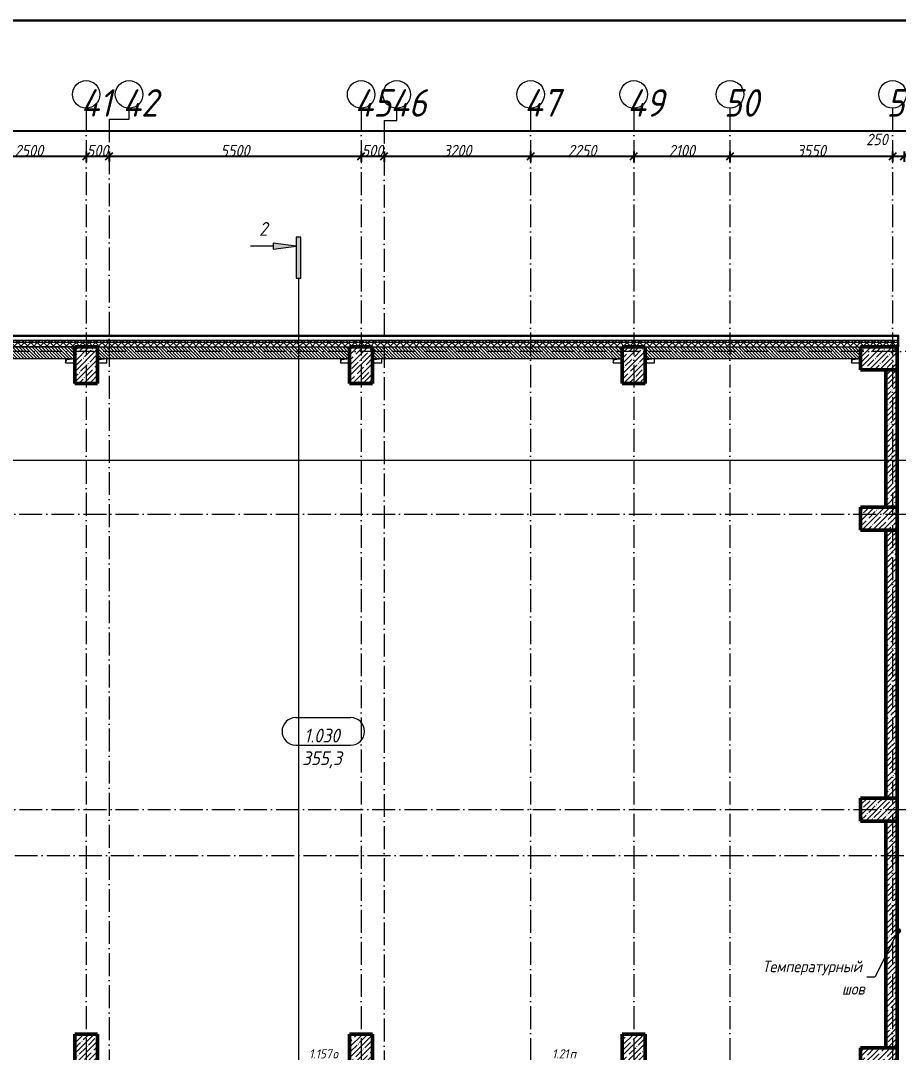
# Model space of a CAD drawing. Header units: millimetres. Extents: x -606178 to 312196, y -19338 to 632709.
# Drawn here: x -370261 to -351106, y 522075 to 544597 of the extents above; entities that cross this region are included whole.
import ezdxf

# ---------------------------------------------------------------- set-up
doc = ezdxf.new("R2010")
doc.units = ezdxf.units.MM
doc.linetypes.add('50_200_ШТРИХ_1Т_ш5_п1_п1_', pattern=[700, 500, -100, 0, -100])
for name, color, linetype, lineweight in [('A-____-____-DIMS', 7, 'Continuous', 9), ('A-GENM-____-OTLN', 7, 'Continuous', 9), ('A-GLAZ-____-IDEN', 7, 'Continuous', 9), ('A-WALL-____-MCUT', 7, 'Continuous', 13), ('A-WALL-____-MCUT-1', 7, 'Continuous', 9), ('A-WALL-____-MCUT-2', 7, 'Continuous', 50), ('A-WALL-____-OTLN', 7, 'Continuous', 9), ('A-WALL-____-PATT-1', 7, 'Continuous', 9), ('A-WALL-FNSH-MCUT-1', 7, 'Continuous', 9), ('G-____-____-SYMB', 7, 'Continuous', 9), ('G-____-____-TEXT', 7, 'Continuous', 9), ('S-COLS-____-MCUT', 7, 'Continuous', 50), ('S-COLS-____-OTLN', 7, 'Continuous', 9), ('S-GRID-____-IDEN', 7, 'Continuous', 9), ('S-GRID-____-OTLN', 7, 'Continuous', 9), ('S-GRID-____-OTLN-1', 7, '50_200_ШТРИХ_1Т_ш5_п1_п1_', 9), ('Текстовые примечания', 7, 'Continuous', 9)]:
    doc.layers.add(name, color=color, linetype=linetype, lineweight=lineweight)
doc.layers.add('A-AREA-IDEN-1', color=7, linetype='Continuous', lineweight=9, true_color=0x000000)
doc.layers.add('G-____-____-SYMB-1', color=9, linetype='Continuous', lineweight=9, true_color=0x808080)
doc.styles.add('ISOCPEUR_I', font='isocpeui.ttf', dxfattribs={"width": 0.9, "height": 2.5})
doc.styles.add('ISOCPEUR_I_10', font='isocpeui.ttf', dxfattribs={"width": 0.9, "height": 180})
doc.styles.add('ISOCPEUR_I_11', font='isocpeui.ttf', dxfattribs={"width": 0.9, "height": 200})
doc.styles.add('ISOCPEUR_I_9', font='isocpeui.ttf', dxfattribs={"width": 0.9, "height": 250})
doc.dimstyles.new('ISO-2_5_0_9К_БОЛЬШОЙ_ОСИ', dxfattribs={"dimscale": 304.8, "dimtxt": 248.995294, "dimasz": 0.492126, "dimexe": 0.393701, "dimexo": 0, "dimgap": 0, "dimtad": 1, "dimdec": 0, "dimzin": 0, "dimdsep": 46, "dimtxsty": 'ISOCPEUR_I_9', "dimblk1": 'OBLIQUE', "dimblk2": 'OBLIQUE', "dimsah": 1, "dimcen": 0.09, "dimdle": 0.393701, "dimazin": 0, "dimtfac": 1, "dimtdec": 4, "dimtix": 1, "dimtmove": 0, "dimatfit": 3, "dimfxl": 1, "dimtvp": 1, "dimtolj": 1, "dimtzin": 0, "dimarcsym": 2})
doc.dimstyles.new('ISO-2_5_0_9К_БОЛЬШОЙ_ОСИ_1', dxfattribs={"dimscale": 304.8, "dimtxt": 248.995294, "dimasz": 0.492126, "dimexe": 0.393701, "dimexo": 0, "dimgap": 0, "dimtad": 1, "dimdec": 0, "dimzin": 0, "dimdsep": 46, "dimtxsty": 'ISOCPEUR_I_9', "dimblk1": 'OBLIQUE', "dimblk2": 'OBLIQUE', "dimsah": 1, "dimcen": 0.09, "dimdle": 0.393701, "dimazin": 0, "dimtfac": 1, "dimtdec": 4, "dimtix": 1, "dimtmove": 1, "dimatfit": 3, "dimfxl": 1, "dimtvp": 1, "dimtolj": 1, "dimtzin": 0, "dimarcsym": 2})
doc.dimstyles.new('ISO-2_5_0_9К_БОЛЬШОЙ_ОСИ_2', dxfattribs={"dimscale": 304.8, "dimtxt": 248.995294, "dimasz": 0.492126, "dimexe": 0.393701, "dimexo": 0, "dimgap": 0, "dimtad": 1, "dimdec": 0, "dimzin": 0, "dimdsep": 46, "dimtxsty": 'ISOCPEUR_I_9', "dimblk1": 'OBLIQUE', "dimblk2": 'OBLIQUE', "dimsah": 1, "dimcen": 0.09, "dimdle": 0.393701, "dimazin": 0, "dimtfac": 1, "dimtdec": 4, "dimtix": 1, "dimtmove": 2, "dimatfit": 3, "dimfxl": 1, "dimtvp": 1, "dimtolj": 1, "dimtzin": 0, "dimarcsym": 2})
pattern_1 = [(45, (-425830.77, 451794.26), (-114.04925, 114.04925), []), (45, (-425716.72, 451794.26), (-114.04925, 114.04925), [201.612, -40.322, 3.353, -36.97])]
pattern_2 = [(135, (-425830.77, 451794.26), (-35.35534, -35.35534), [])]
pattern_3 = [(45, (-425830.77, 451794.26), (-70.71068, 70.71068), []), (135, (-425830.77, 451794.26), (-70.71068, -70.71068), [])]

# ---------------------------------------------------------------- blocks, each defined once
blk = doc.blocks.new('BSC_Колонна _Прямоугольная - 500х800-25984400-АР1_План отверстий 1 этажа в осях 1-64_Ю-ЯЯ')
at = {"layer": 'S-COLS-____-OTLN'}
h = blk.add_hatch(dxfattribs=at)
h.set_pattern_fill('FP_108', color=256, style=0, pattern_type=2)
h.set_pattern_definition([(225, (57000, 85281.04), (114.04925, -114.04925), []), (225, (56885.95, 85281.04), (114.04925, -114.04925), [201.613, -40.323, 3.353, -36.97])])
h.paths.add_polyline_path([(-250, 400), (-250, -400), (250, -400), (250, 400)], flags=0)
at = {"layer": 'S-COLS-____-MCUT'}
for p, q in [((250, 400), (-250, 400)), ((-250, 400), (-250, -400)), ((250, -400), (250, 400)), ((-250, -400), (250, -400))]:
    blk.add_line(p, q, dxfattribs=at)
blk = doc.blocks.new('BSC_Колонна _Прямоугольная - 500х800-V98-АР1_План отверстий 1 этажа в осях 1-64_Ю-ЯЯ')
at = {"layer": 'S-COLS-____-OTLN'}
h = blk.add_hatch(dxfattribs=at)
h.set_pattern_fill('FP_109', color=256, style=0, pattern_type=2)
h.set_pattern_definition([(225, (63000, 85281.04), (114.04925, -114.04925), []), (225, (62885.95, 85281.04), (114.04925, -114.04925), [201.613, -40.323, 3.353, -36.97])])
h.paths.add_polyline_path([(-250, 400), (-250, -400), (250, -400), (250, 400)], flags=0)
at = {"layer": 'S-COLS-____-MCUT'}
for p, q in [((250, 400), (-250, 400)), ((-250, 400), (-250, -400)), ((250, -400), (250, 400)), ((-250, -400), (250, -400))]:
    blk.add_line(p, q, dxfattribs=at)
blk = doc.blocks.new('BSC_Колонна _Прямоугольная - 500х800-V99-АР1_План отверстий 1 этажа в осях 1-64_Ю-ЯЯ')
at = {"layer": 'S-COLS-____-OTLN'}
h = blk.add_hatch(dxfattribs=at)
h.set_pattern_fill('FP_110', color=256, style=0, pattern_type=2)
h.set_pattern_definition([(225, (68950, 85281.04), (114.04925, -114.04925), []), (225, (68835.95, 85281.04), (114.04925, -114.04925), [201.613, -40.323, 3.353, -36.97])])
h.paths.add_polyline_path([(-250, 400), (-250, -400), (250, -400), (250, 400)], flags=0)
at = {"layer": 'S-COLS-____-MCUT'}
for p, q in [((250, 400), (-250, 400)), ((-250, 400), (-250, -400)), ((250, -400), (250, 400)), ((-250, -400), (250, -400))]:
    blk.add_line(p, q, dxfattribs=at)
blk = doc.blocks.new('BSC_Колонна _Прямоугольная - 500х800-V100-АР1_План отверстий 1 этажа в осях 1-64_Ю-ЯЯ')
at = {"layer": 'S-COLS-____-OTLN'}
h = blk.add_hatch(dxfattribs=at)
h.set_pattern_fill('FP_111', color=256, style=0, pattern_type=2)
h.set_pattern_definition([(315, (-85431.04, 74300), (114.04925, 114.04925), []), (315, (-85431.04, 74185.95), (114.04925, 114.04925), [201.613, -40.323, 3.353, -36.97])])
h.paths.add_polyline_path([(-250, 400), (-250, -400), (250, -400), (250, 400)], flags=0)
at = {"layer": 'S-COLS-____-MCUT'}
for p, q in [((250, 400), (-250, 400)), ((-250, 400), (-250, -400)), ((250, -400), (250, 400)), ((-250, -400), (250, -400))]:
    blk.add_line(p, q, dxfattribs=at)
blk = doc.blocks.new('BSC_Колонна _Прямоугольная - 500х800-V101-АР1_План отверстий 1 этажа в осях 1-64_Ю-ЯЯ')
at = {"layer": 'S-COLS-____-OTLN'}
h = blk.add_hatch(dxfattribs=at)
h.set_pattern_fill('FP_112', color=256, style=0, pattern_type=2)
h.set_pattern_definition([(315, (-81931.04, 74300), (114.04925, 114.04925), []), (315, (-81931.04, 74185.95), (114.04925, 114.04925), [201.613, -40.323, 3.353, -36.97])])
h.paths.add_polyline_path([(-250, 400), (-250, -400), (250, -400), (250, 400)], flags=0)
at = {"layer": 'S-COLS-____-MCUT'}
for p, q in [((250, 400), (-250, 400)), ((-250, 400), (-250, -400)), ((250, -400), (250, 400)), ((-250, -400), (250, -400))]:
    blk.add_line(p, q, dxfattribs=at)
blk = doc.blocks.new('BSC_Колонна _Прямоугольная - 500х800-V102-АР1_План отверстий 1 этажа в осях 1-64_Ю-ЯЯ')
at = {"layer": 'S-COLS-____-OTLN'}
h = blk.add_hatch(dxfattribs=at)
h.set_pattern_fill('FP_113', color=256, style=0, pattern_type=2)
h.set_pattern_definition([(315, (-75581.04, 74300), (114.04925, 114.04925), []), (315, (-75581.04, 74185.95), (114.04925, 114.04925), [201.613, -40.323, 3.353, -36.97])])
h.paths.add_polyline_path([(-250, -400), (250, -400), (250, 400), (-250, 400)], flags=0)
at = {"layer": 'S-COLS-____-MCUT'}
for p, q in [((250, 400), (-250, 400)), ((-250, 400), (-250, -400)), ((250, -400), (250, 400)), ((-250, -400), (250, -400))]:
    blk.add_line(p, q, dxfattribs=at)
blk = doc.blocks.new('BSC_Колонна _Прямоугольная - 500х800-V103-АР1_План отверстий 1 этажа в осях 1-64_Ю-ЯЯ')
at = {"layer": 'S-COLS-____-OTLN'}
h = blk.add_hatch(dxfattribs=at)
h.set_pattern_fill('FP_114', color=256, style=0, pattern_type=2)
h.set_pattern_definition([(315, (-70131.04, 74300), (114.04925, 114.04925), []), (315, (-70131.04, 74185.95), (114.04925, 114.04925), [201.613, -40.323, 3.353, -36.97])])
h.paths.add_polyline_path([(-250, -400), (250, -400), (250, 400), (-250, 400), (-250, 80)], flags=0)
at = {"layer": 'S-COLS-____-MCUT'}
for p, q in [((250, 400), (-250, 400)), ((-250, 400), (-250, -400)), ((250, -400), (250, 400)), ((-250, -400), (250, -400))]:
    blk.add_line(p, q, dxfattribs=at)
blk = doc.blocks.new('BSC_Колонна _Прямоугольная - 500х800-V108-АР1_План отверстий 1 этажа в осях 1-64_Ю-ЯЯ')
at = {"layer": 'S-COLS-____-OTLN'}
h = blk.add_hatch(dxfattribs=at)
h.set_pattern_fill('FP_119', color=256, style=0, pattern_type=2)
h.set_pattern_definition([(225, (57000, 70281.04), (114.04925, -114.04925), []), (225, (56885.95, 70281.04), (114.04925, -114.04925), [201.613, -40.323, 3.353, -36.97])])
h.paths.add_polyline_path([(-250, 400), (-250, -400), (250, -400), (250, 400)], flags=0)
at = {"layer": 'S-COLS-____-MCUT'}
for p, q in [((250, 400), (-250, 400)), ((-250, 400), (-250, -400)), ((250, -400), (250, 400)), ((-250, -400), (250, -400))]:
    blk.add_line(p, q, dxfattribs=at)
blk = doc.blocks.new('BSC_Колонна _Прямоугольная - 500х800-V109-АР1_План отверстий 1 этажа в осях 1-64_Ю-ЯЯ')
at = {"layer": 'S-COLS-____-OTLN'}
h = blk.add_hatch(dxfattribs=at)
h.set_pattern_fill('FP_120', color=256, style=0, pattern_type=2)
h.set_pattern_definition([(225, (63000, 70281.04), (114.04925, -114.04925), []), (225, (62885.95, 70281.04), (114.04925, -114.04925), [201.613, -40.323, 3.353, -36.97])])
h.paths.add_polyline_path([(-250, 400), (-250, -400), (250, -400), (250, 400)], flags=0)
at = {"layer": 'S-COLS-____-MCUT'}
for p, q in [((250, 400), (-250, 400)), ((-250, 400), (-250, -400)), ((250, -400), (250, 200)), ((-250, -400), (250, -400))]:
    blk.add_line(p, q, dxfattribs=at)
blk = doc.blocks.new('BSC_Колонна _Прямоугольная - 500х800-V110-АР1_План отверстий 1 этажа в осях 1-64_Ю-ЯЯ')
at = {"layer": 'S-COLS-____-OTLN'}
h = blk.add_hatch(dxfattribs=at)
h.set_pattern_fill('FP_121', color=256, style=0, pattern_type=2)
h.set_pattern_definition([(225, (68950, 70281.04), (114.04925, -114.04925), []), (225, (68835.95, 70281.04), (114.04925, -114.04925), [201.613, -40.323, 3.353, -36.97])])
h.paths.add_polyline_path([(-250, 400), (-250, -400), (250, -400), (250, 400)], flags=0)
at = {"layer": 'S-COLS-____-MCUT'}
for p, q in [((250, 400), (-250, 400)), ((-250, 400), (-250, -400)), ((250, -400), (250, 400)), ((-250, -400), (250, -400))]:
    blk.add_line(p, q, dxfattribs=at)
blk = doc.blocks.new('AR_Отверстие прямоугольное _в плите_ - AR_Отверстие прямоугольное _в плите_-30511715-АР1_План отверстий 1 этажа в осях 1-64_Ю-ЯЯ')
at = {"layer": 'A-GENM-____-OTLN'}
for p, q in [((-100, 50), (-100, -50)), ((-100, -50), (-75, 25)), ((-75, 25), (100, 50)), ((-100, -50), (100, -50))]:
    blk.add_line(p, q, dxfattribs=at)
blk = doc.blocks.new('AR_Отверстие прямоугольное _в плите_ - AR_Отверстие прямоугольное _в плите_-V203-АР1_План отверстий 1 этажа в осях 1-64_Ю-ЯЯ')
at = {"layer": 'A-GENM-____-OTLN'}
for p, q in [((-100, -50), (-75, 25)), ((-75, 25), (100, 50)), ((100, -50), (100, 50)), ((-100, -50), (100, -50))]:
    blk.add_line(p, q, dxfattribs=at)
blk = doc.blocks.new('Стены 2 - Стены 4-31194547-АР1_План отверстий 1 этажа в осях 1-64_Ю-ЯЯ')
at = {"layer": 'A-WALL-____-MCUT'}
for p, q in [((-1799, 41030), (-1799, 41010)), ((-1549, 41030), (-1799, 41030)), ((-1799, 41010), (-1549, 41010)), ((-1549, 41010), (-1549, 41030))]:
    blk.add_line(p, q, dxfattribs=at)
blk = doc.blocks.new('Ось сетки - Круг_Ø6_00__ISO-2_5_0_9K_-25732049-АР1_План отверстий 1 этажа в осях 1-64_Ю-ЯЯ')
at = {"layer": 'S-GRID-____-IDEN'}
blk.add_circle((0, 0), 3, dxfattribs=at)
blk = doc.blocks.new('Разрез - Заголовок разреза-10218885-АР1_План отверстий 1 этажа в осях 1-64_Ю-ЯЯ')
at = {"layer": 'G-____-____-SYMB'}
for points in [[(0, 0.5), (0, -0.5), (-9, -0.5), (-9, 0.5)], [(-6.34, -5.5), (-7.66, -5.5), (-7, -0.5)]]:
    blk.add_hatch(color=256, dxfattribs=at).paths.add_polyline_path(points, flags=0)
for p, q in [((0, 0.5), (-9, 0.5)), ((-9, 0.5), (-9, -0.5)), ((0, -0.5), (0, 0.5)), ((-9, -0.5), (0, -0.5)), ((-7, -0.5), (-7.66, -5.5)), ((-6.34, -5.5), (-7, -0.5)), ((-7.66, -5.5), (-6.34, -5.5)), ((-7, -5.5), (-7, -10.5))]:
    blk.add_line(p, q, dxfattribs=at)
blk = doc.blocks.new('_Oblique')
at = {"color": 0, "linetype": 'ByBlock', "lineweight": -2}
blk.add_line((-0.5, -0.5), (0.5, 0.5), dxfattribs=at)
blk = doc.blocks.new('*D4378')
at = {"layer": 'A-____-____-DIMS', "color": 0, "lineweight": -2, "transparency": 16777216}
for p, q in [((-371331, 541741), (-371331, 541515)), ((-368831, 541741), (-368831, 541515)), ((-371451, 541635), (-368711, 541635))]:
    blk.add_line(p, q, dxfattribs=at)
at = {"layer": 'Defpoints', "color": 0, "transparency": 16777216}
for p in [(-371331, 541741), (-368831, 541741), (-368831, 541635)]:
    blk.add_point(p, dxfattribs=at)
at = {"layer": 'A-____-____-DIMS', "color": 0, "lineweight": -2, "transparency": 16777216, "xscale": 150, "yscale": 150, "zscale": 150, "rotation": 180}
blk.add_blockref('_Oblique', (-371331, 541635), dxfattribs=at)
at = {"layer": 'A-____-____-DIMS', "color": 0, "lineweight": -2, "transparency": 16777216, "xscale": 150, "yscale": 150, "zscale": 150}
blk.add_blockref('_Oblique', (-368831, 541635), dxfattribs=at)
at = {"layer": 'A-____-____-DIMS', "color": 0, "transparency": 16777216, "insert": (-370081, 541760), "char_height": 250, "width": 758.48, "attachment_point": 5, "style": 'ISOCPEUR_I_9'}
blk.add_mtext('\\A1;2500', dxfattribs=at)
blk = doc.blocks.new('*D4379')
at = {"layer": 'A-____-____-DIMS', "color": 0, "lineweight": -2, "transparency": 16777216}
for p, q in [((-368831, 541741), (-368831, 541515)), ((-368331, 541741), (-368331, 541515)), ((-368951, 541635), (-368211, 541635))]:
    blk.add_line(p, q, dxfattribs=at)
at = {"layer": 'Defpoints', "color": 0, "transparency": 16777216}
for p in [(-368831, 541741), (-368331, 541741), (-368331, 541635)]:
    blk.add_point(p, dxfattribs=at)
at = {"layer": 'A-____-____-DIMS', "color": 0, "lineweight": -2, "transparency": 16777216, "xscale": 150, "yscale": 150, "zscale": 150, "rotation": 180}
blk.add_blockref('_Oblique', (-368831, 541635), dxfattribs=at)
at = {"layer": 'A-____-____-DIMS', "color": 0, "lineweight": -2, "transparency": 16777216, "xscale": 150, "yscale": 150, "zscale": 150}
blk.add_blockref('_Oblique', (-368331, 541635), dxfattribs=at)
at = {"layer": 'A-____-____-DIMS', "color": 0, "transparency": 16777216, "insert": (-368581, 541760), "char_height": 250, "width": 568.86, "attachment_point": 5, "style": 'ISOCPEUR_I_9'}
blk.add_mtext('\\A1;500', dxfattribs=at)
blk = doc.blocks.new('*D4380')
at = {"layer": 'A-____-____-DIMS', "color": 0, "lineweight": -2, "transparency": 16777216}
for p, q in [((-368331, 541741), (-368331, 541515)), ((-362831, 541741), (-362831, 541515)), ((-368451, 541635), (-362711, 541635))]:
    blk.add_line(p, q, dxfattribs=at)
at = {"layer": 'Defpoints', "color": 0, "transparency": 16777216}
for p in [(-368331, 541741), (-362831, 541741), (-362831, 541635)]:
    blk.add_point(p, dxfattribs=at)
at = {"layer": 'A-____-____-DIMS', "color": 0, "lineweight": -2, "transparency": 16777216, "xscale": 150, "yscale": 150, "zscale": 150, "rotation": 180}
blk.add_blockref('_Oblique', (-368331, 541635), dxfattribs=at)
at = {"layer": 'A-____-____-DIMS', "color": 0, "lineweight": -2, "transparency": 16777216, "xscale": 150, "yscale": 150, "zscale": 150}
blk.add_blockref('_Oblique', (-362831, 541635), dxfattribs=at)
at = {"layer": 'A-____-____-DIMS', "color": 0, "transparency": 16777216, "insert": (-365581, 541760), "char_height": 250, "width": 758.48, "attachment_point": 5, "style": 'ISOCPEUR_I_9'}
blk.add_mtext('\\A1;5500', dxfattribs=at)
blk = doc.blocks.new('*D4381')
at = {"layer": 'A-____-____-DIMS', "color": 0, "lineweight": -2, "transparency": 16777216}
for p, q in [((-362831, 541741), (-362831, 541515)), ((-362331, 541741), (-362331, 541515)), ((-362951, 541635), (-362211, 541635))]:
    blk.add_line(p, q, dxfattribs=at)
at = {"layer": 'Defpoints', "color": 0, "transparency": 16777216}
for p in [(-362831, 541741), (-362331, 541741), (-362331, 541635)]:
    blk.add_point(p, dxfattribs=at)
at = {"layer": 'A-____-____-DIMS', "color": 0, "lineweight": -2, "transparency": 16777216, "xscale": 150, "yscale": 150, "zscale": 150, "rotation": 180}
blk.add_blockref('_Oblique', (-362831, 541635), dxfattribs=at)
at = {"layer": 'A-____-____-DIMS', "color": 0, "lineweight": -2, "transparency": 16777216, "xscale": 150, "yscale": 150, "zscale": 150}
blk.add_blockref('_Oblique', (-362331, 541635), dxfattribs=at)
at = {"layer": 'A-____-____-DIMS', "color": 0, "transparency": 16777216, "insert": (-362581, 541760), "char_height": 250, "width": 568.86, "attachment_point": 5, "style": 'ISOCPEUR_I_9'}
blk.add_mtext('\\A1;500', dxfattribs=at)
blk = doc.blocks.new('*D4382')
at = {"layer": 'A-____-____-DIMS', "color": 0, "lineweight": -2, "transparency": 16777216}
for p, q in [((-362331, 541741), (-362331, 541515)), ((-359131, 541741), (-359131, 541515)), ((-362451, 541635), (-359011, 541635))]:
    blk.add_line(p, q, dxfattribs=at)
at = {"layer": 'Defpoints', "color": 0, "transparency": 16777216}
for p in [(-362331, 541741), (-359131, 541741), (-359131, 541635)]:
    blk.add_point(p, dxfattribs=at)
at = {"layer": 'A-____-____-DIMS', "color": 0, "lineweight": -2, "transparency": 16777216, "xscale": 150, "yscale": 150, "zscale": 150, "rotation": 180}
blk.add_blockref('_Oblique', (-362331, 541635), dxfattribs=at)
at = {"layer": 'A-____-____-DIMS', "color": 0, "lineweight": -2, "transparency": 16777216, "xscale": 150, "yscale": 150, "zscale": 150}
blk.add_blockref('_Oblique', (-359131, 541635), dxfattribs=at)
at = {"layer": 'A-____-____-DIMS', "color": 0, "transparency": 16777216, "insert": (-360731, 541760), "char_height": 250, "width": 758.48, "attachment_point": 5, "style": 'ISOCPEUR_I_9'}
blk.add_mtext('\\A1;3200', dxfattribs=at)
blk = doc.blocks.new('*D4383')
at = {"layer": 'A-____-____-DIMS', "color": 0, "lineweight": -2, "transparency": 16777216}
for p, q in [((-359131, 541741), (-359131, 541515)), ((-356881, 541741), (-356881, 541515)), ((-359251, 541635), (-356761, 541635))]:
    blk.add_line(p, q, dxfattribs=at)
at = {"layer": 'Defpoints', "color": 0, "transparency": 16777216}
for p in [(-359131, 541741), (-356881, 541741), (-356881, 541635)]:
    blk.add_point(p, dxfattribs=at)
at = {"layer": 'A-____-____-DIMS', "color": 0, "lineweight": -2, "transparency": 16777216, "xscale": 150, "yscale": 150, "zscale": 150, "rotation": 180}
blk.add_blockref('_Oblique', (-359131, 541635), dxfattribs=at)
at = {"layer": 'A-____-____-DIMS', "color": 0, "lineweight": -2, "transparency": 16777216, "xscale": 150, "yscale": 150, "zscale": 150}
blk.add_blockref('_Oblique', (-356881, 541635), dxfattribs=at)
at = {"layer": 'A-____-____-DIMS', "color": 0, "transparency": 16777216, "insert": (-358006, 541760), "char_height": 250, "width": 758.48, "attachment_point": 5, "style": 'ISOCPEUR_I_9'}
blk.add_mtext('\\A1;2250', dxfattribs=at)
blk = doc.blocks.new('*D4384')
at = {"layer": 'A-____-____-DIMS', "color": 0, "lineweight": -2, "transparency": 16777216}
for p, q in [((-356881, 541741), (-356881, 541515)), ((-354781, 541741), (-354781, 541515)), ((-357001, 541635), (-354661, 541635))]:
    blk.add_line(p, q, dxfattribs=at)
at = {"layer": 'Defpoints', "color": 0, "transparency": 16777216}
for p in [(-356881, 541741), (-354781, 541741), (-354781, 541635)]:
    blk.add_point(p, dxfattribs=at)
at = {"layer": 'A-____-____-DIMS', "color": 0, "lineweight": -2, "transparency": 16777216, "xscale": 150, "yscale": 150, "zscale": 150, "rotation": 180}
blk.add_blockref('_Oblique', (-356881, 541635), dxfattribs=at)
at = {"layer": 'A-____-____-DIMS', "color": 0, "lineweight": -2, "transparency": 16777216, "xscale": 150, "yscale": 150, "zscale": 150}
blk.add_blockref('_Oblique', (-354781, 541635), dxfattribs=at)
at = {"layer": 'A-____-____-DIMS', "color": 0, "transparency": 16777216, "insert": (-355831, 541760), "char_height": 250, "width": 701.02, "attachment_point": 5, "style": 'ISOCPEUR_I_9'}
blk.add_mtext('\\A1;2100', dxfattribs=at)
blk = doc.blocks.new('*D4385')
at = {"layer": 'A-____-____-DIMS', "color": 0, "lineweight": -2, "transparency": 16777216}
for p, q in [((-354781, 541741), (-354781, 541515)), ((-351231, 541741), (-351231, 541515)), ((-354901, 541635), (-351111, 541635))]:
    blk.add_line(p, q, dxfattribs=at)
at = {"layer": 'Defpoints', "color": 0, "transparency": 16777216}
for p in [(-354781, 541741), (-351231, 541741), (-351231, 541635)]:
    blk.add_point(p, dxfattribs=at)
at = {"layer": 'A-____-____-DIMS', "color": 0, "lineweight": -2, "transparency": 16777216, "xscale": 150, "yscale": 150, "zscale": 150, "rotation": 180}
blk.add_blockref('_Oblique', (-354781, 541635), dxfattribs=at)
at = {"layer": 'A-____-____-DIMS', "color": 0, "lineweight": -2, "transparency": 16777216, "xscale": 150, "yscale": 150, "zscale": 150}
blk.add_blockref('_Oblique', (-351231, 541635), dxfattribs=at)
at = {"layer": 'A-____-____-DIMS', "color": 0, "transparency": 16777216, "insert": (-353006, 541760), "char_height": 250, "width": 758.48, "attachment_point": 5, "style": 'ISOCPEUR_I_9'}
blk.add_mtext('\\A1;3550', dxfattribs=at)
blk = doc.blocks.new('*D4386')
at = {"layer": 'A-____-____-DIMS', "color": 0, "lineweight": -2, "transparency": 16777216}
for p, q in [((-351231, 541741), (-351231, 541515)), ((-350981, 541741), (-350981, 541515)), ((-351351, 541635), (-350861, 541635))]:
    blk.add_line(p, q, dxfattribs=at)
at = {"layer": 'Defpoints', "color": 0, "transparency": 16777216}
for p in [(-351231, 541741), (-350981, 541741), (-350981, 541635)]:
    blk.add_point(p, dxfattribs=at)
at = {"layer": 'A-____-____-DIMS', "color": 0, "lineweight": -2, "transparency": 16777216, "xscale": 150, "yscale": 150, "zscale": 150, "rotation": 180}
blk.add_blockref('_Oblique', (-351231, 541635), dxfattribs=at)
at = {"layer": 'A-____-____-DIMS', "color": 0, "lineweight": -2, "transparency": 16777216, "xscale": 150, "yscale": 150, "zscale": 150}
blk.add_blockref('_Oblique', (-350981, 541635), dxfattribs=at)
at = {"layer": 'A-____-____-DIMS', "color": 0, "transparency": 16777216, "insert": (-351807, 542128), "char_height": 250, "width": 568.86, "attachment_point": 1, "line_spacing_factor": 1.149209, "style": 'ISOCPEUR_I_9'}
blk.add_mtext('\\A1;250', dxfattribs=at)
blk = doc.blocks.new('*D4393')
at = {"layer": 'A-____-____-DIMS', "color": 0, "lineweight": -2, "transparency": 16777216}
for p, q in [((-428301, 542187), (-376947, 542187)), ((-428181, 542293), (-428181, 542067)), ((-324561, 542187), (-376068, 542187)), ((-324681, 542293), (-324681, 542067))]:
    blk.add_line(p, q, dxfattribs=at)
at = {"layer": 'Defpoints', "color": 0, "transparency": 16777216}
for p in [(-428181, 542293), (-324681, 542293), (-324681, 542187)]:
    blk.add_point(p, dxfattribs=at)
at = {"layer": 'A-____-____-DIMS', "color": 0, "lineweight": -2, "transparency": 16777216, "xscale": 150, "yscale": 150, "zscale": 150, "rotation": 180}
blk.add_blockref('_Oblique', (-428181, 542187), dxfattribs=at)
at = {"layer": 'A-____-____-DIMS', "color": 0, "lineweight": -2, "transparency": 16777216, "xscale": 150, "yscale": 150, "zscale": 150}
blk.add_blockref('_Oblique', (-324681, 542187), dxfattribs=at)
at = {"layer": 'A-____-____-DIMS', "color": 0, "transparency": 16777216, "insert": (-377048, 542514), "char_height": 250, "width": 1080.26, "attachment_point": 1, "line_spacing_factor": 1.149209, "style": 'ISOCPEUR_I_9'}
blk.add_mtext('\\A1;103500', dxfattribs=at)
blk = doc.blocks.new('AAR_СКБ_Марка_помещения_1_5 ммп - Номер _ Площадь-27962135-АИ_План этажа_Стены_1')
at = {"layer": 'A-AREA-IDEN-1'}
for p, q in [((-2.99, 3), (3.01, 3)), ((-2.99, 0), (3.01, 0))]:
    blk.add_line(p, q, dxfattribs=at)
for centre, start, end in [((-2.99, 1.5), 90, 270), ((3.01, 1.5), 270, 90)]:
    blk.add_arc(centre, 1.5, start, end, dxfattribs=at)

msp = doc.modelspace()

# ---------------------------------------------------------------- hatches: boundary and pattern name
at = {"layer": 'A-WALL-____-PATT-1'}
h = msp.add_hatch(dxfattribs=at)
h.set_pattern_fill('FP_3', color=256, style=0, pattern_type=2)
h.set_pattern_definition([(45, (-425830.77, 451794.26), (-85.53659, 85.53659), []), (45, (-425773.75, 451794.26), (-85.53659, 85.53659), [])])
h.paths.add_polyline_path([(-351115.7712, 537705.3011), (-351115.7712, 537725.3011), (-375645.7712, 537725.3011), (-375645.7712, 537705.3011), (-351611.1519, 537705.3011)], flags=0)
h = msp.add_hatch(dxfattribs=at)
h.set_pattern_fill('FP_1', color=256, style=0, pattern_type=2)
h.set_pattern_definition(pattern_3)
h.paths.add_polyline_path([(-351115.7712, 537575.3011), (-351115.7712, 537625.3011), (-375645.7712, 537625.3011), (-375645.7712, 537575.3011), (-351611.1519, 537575.3011)], flags=0)
h = msp.add_hatch(dxfattribs=at)
h.set_pattern_fill('FP_1', color=256, style=0, pattern_type=2)
h.set_pattern_definition(pattern_3)
h.paths.add_polyline_path([(-351130.7712, 537475.3011), (-351115.7712, 537475.3011), (-351115.7712, 537575.3011), (-375645.7712, 537575.3011), (-375645.7712, 537475.3011), (-351611.1519, 537475.3011)], flags=0)
h = msp.add_hatch(dxfattribs=at)
h.set_pattern_fill('FP_6', color=256, style=0, pattern_type=2)
h.set_pattern_definition(pattern_2)
h.paths.add_polyline_path([(-369080.7712, 537225.3011), (-369080.7712, 537475.3011), (-374830.7712, 537475.3011), (-374830.7712, 537225.3011), (-369286.1586, 537225.3011)], flags=0)
h = msp.add_hatch(dxfattribs=at)
h.set_pattern_fill('FP_6', color=256, style=0, pattern_type=2)
h.set_pattern_definition(pattern_2)
h.paths.add_polyline_path([(-363080.7712, 537225.3011), (-363080.7712, 537475.3011), (-368580.7712, 537475.3011), (-368580.7712, 537225.3011), (-365751.1572, 537225.3011)], flags=0)
h = msp.add_hatch(dxfattribs=at)
h.set_pattern_fill('FP_6', color=256, style=0, pattern_type=2)
h.set_pattern_definition(pattern_2)
h.paths.add_polyline_path([(-357130.7712, 537225.3011), (-357130.7712, 537475.3011), (-362580.7712, 537475.3011), (-362580.7712, 537225.3011), (-362216.1559, 537225.3011)], flags=0)
h = msp.add_hatch(dxfattribs=at)
h.set_pattern_fill('FP_6', color=256, style=0, pattern_type=2)
h.set_pattern_definition(pattern_2)
h.paths.add_polyline_path([(-351930.7712, 537225.3011), (-351930.7712, 537475.3011), (-356630.7712, 537475.3011), (-356630.7712, 537225.3011), (-355146.1532, 537225.3011)], flags=0)
h = msp.add_hatch(dxfattribs=at)
h.set_pattern_fill('FP_13', color=256, style=0, pattern_type=2)
h.set_pattern_definition(pattern_1)
h.paths.add_polyline_path([(-351130.7712, 533975.3011), (-351130.7712, 536975.3011), (-351380.7712, 536975.3011), (-351380.7712, 533975.3011)], flags=0)
h = msp.add_hatch(dxfattribs=at)
h.set_pattern_fill('FP_13', color=256, style=0, pattern_type=2)
h.set_pattern_definition(pattern_1)
h.paths.add_polyline_path([(-351130.7712, 527625.3011), (-351130.7712, 533475.3011), (-351380.7712, 533475.3011), (-351380.7712, 527625.3011)], flags=0)
h = msp.add_hatch(dxfattribs=at)
h.set_pattern_fill('FP_13', color=256, style=0, pattern_type=2)
h.set_pattern_definition(pattern_1)
h.paths.add_polyline_path([(-351130.7712, 522175.3011), (-351130.7712, 527125.3011), (-351380.7712, 527125.3011), (-351380.7712, 522175.3011)], flags=0)
at = {"layer": 'G-____-____-TEXT'}
h = msp.add_hatch(color=256, dxfattribs=at)
edge = h.paths.add_edge_path(flags=0)
edge.add_arc((-351110.2609, 524726.6), 50, 0, 360)

# ---------------------------------------------------------------- linework, layer by layer
at = {"layer": 'A-WALL-____-MCUT'}
for p, q in [((-351115.7712, 537705.3011), (-375645.7712, 537705.3011)), ((-351115.7712, 537705.3011), (-351115.7712, 537705.3011)), ((-351115.7712, 537475.3011), (-351115.7712, 537705.3011)), ((-369080.7712, 537475.3011), (-374830.7712, 537475.3011)), ((-374830.7712, 537475.3011), (-369080.7712, 537475.3011)), ((-368580.7712, 537475.3011), (-363080.7712, 537475.3011)), ((-362580.7712, 537475.3011), (-357130.7712, 537475.3011)), ((-356630.7712, 537475.3011), (-356630.7712, 537475.3011)), ((-356630.7712, 537475.3011), (-351930.7712, 537475.3011)), ((-351130.7712, 537475.3011), (-351115.7712, 537475.3011)), ((-374830.7712, 537225.3011), (-369080.7712, 537225.3011)), ((-368580.7712, 537225.3011), (-363080.7712, 537225.3011)), ((-362580.7712, 537225.3011), (-357130.7712, 537225.3011)), ((-356630.7712, 537225.3011), (-351930.7712, 537225.3011))]:
    msp.add_line(p, q, dxfattribs=at)
at = {"layer": 'A-WALL-____-MCUT-1'}
for p, q in [((-375645.7712, 537625.3011), (-351115.7712, 537625.3011)), ((-375645.7712, 537575.3011), (-351115.7712, 537575.3011))]:
    msp.add_line(p, q, dxfattribs=at)
at = {"layer": 'A-WALL-____-MCUT-2'}
for p, q in [((-351380.7712, 536975.3011), (-351380.7712, 533975.3011)), ((-351130.7712, 533975.3011), (-351130.7712, 536975.3011)), ((-351380.7712, 533475.3011), (-351380.7712, 527625.3011)), ((-351130.7712, 527625.3011), (-351130.7712, 533475.3011)), ((-351380.7712, 527125.3011), (-351380.7712, 522175.3011)), ((-351130.7712, 522175.3011), (-351130.7712, 527125.3011))]:
    msp.add_line(p, q, dxfattribs=at)
at = {"layer": 'A-WALL-FNSH-MCUT-1'}
for p, q in [((-351115.7712, 537725.3011), (-375645.7712, 537725.3011)), ((-351115.7712, 537705.3011), (-351115.7712, 537725.3011))]:
    msp.add_line(p, q, dxfattribs=at)
at = {"layer": 'G-____-____-SYMB-1'}
for p, q in [((-364196.4625, 538972.0267), (-364196.4625, 504473.4836)), ((-430745.3734, 535003.3117), (-321318.4174, 535003.3117))]:
    msp.add_line(p, q, dxfattribs=at)
at = {"layer": 'G-____-____-TEXT'}
for p, q in [((-351110.2609, 524726.6), (-351617.3174, 523719.2166)), ((-351617.3174, 523719.2166), (-351797.0054, 523719.2166))]:
    msp.add_line(p, q, dxfattribs=at)
msp.add_circle((-351110.2609, 524726.6), 50, dxfattribs=at)
at = {"layer": 'S-GRID-____-OTLN'}
for p, q in [((-367894.9852, 542443.5807), (-367894.9852, 542687.1106)), ((-362053.5224, 542415.4959), (-362053.5224, 542687.1106)), ((-368330.7712, 542443.5807), (-367894.9852, 542443.5807)), ((-362330.7712, 542415.4959), (-362053.5224, 542415.4959))]:
    msp.add_line(p, q, dxfattribs=at)
at = {"layer": 'S-GRID-____-OTLN-1'}
for p, q in [((-368830.7712, 542687.1106), (-368830.7712, 504685.847)), ((-362830.7712, 542687.1106), (-362830.7712, 504685.847)), ((-359130.7712, 542687.1106), (-359130.7712, 504685.847)), ((-356880.7712, 542687.1106), (-356880.7712, 504685.847)), ((-354780.7712, 542687.1106), (-354780.7712, 491375.8881)), ((-351230.7712, 542687.1106), (-351230.7712, 491375.8881)), ((-368330.7712, 542443.5807), (-368330.7712, 504836.7347)), ((-362330.7712, 542415.4959), (-362330.7712, 504852.8552)), ((-321756.3646, 537375.3011), (-430499.5414, 537375.3011)), ((-430499.5414, 533825.3011), (-321756.3646, 533825.3011)), ((-376588.7535, 527375.3011), (-321756.3646, 527375.3011)), ((-391393.3252, 526375.3011), (-321756.3646, 526375.3011))]:
    msp.add_line(p, q, dxfattribs=at)
at = {"layer": 'Текстовые примечания', "color": 1, "lineweight": 30}
msp.add_lwpolyline([(-19349.125, 544596.983), (-401724.6123, 544596.983)], dxfattribs=at)

# ---------------------------------------------------------------- block references
at = {"layer": 'A-AREA-IDEN-1', "xscale": 199.9999999999999, "yscale": 199.9999999999999, "zscale": 199.9999999999999}
msp.add_blockref('AAR_СКБ_Марка_помещения_1_5 ммп - Номер _ Площадь-27962135-АИ_План этажа_Стены_1', (-363658.8227, 528782.2097), dxfattribs=at)
at = {"layer": 'A-GENM-____-OTLN'}
for name, p in [('AR_Отверстие прямоугольное _в плите_ - AR_Отверстие прямоугольное _в плите_-30511715-АР1_План отверстий 1 этажа в осях 1-64_Ю-ЯЯ', (-369180.7712, 537175.3011)), ('AR_Отверстие прямоугольное _в плите_ - AR_Отверстие прямоугольное _в плите_-V203-АР1_План отверстий 1 этажа в осях 1-64_Ю-ЯЯ', (-368480.7712, 537175.3011)), ('AR_Отверстие прямоугольное _в плите_ - AR_Отверстие прямоугольное _в плите_-30511715-АР1_План отверстий 1 этажа в осях 1-64_Ю-ЯЯ', (-363180.7712, 537175.3011)), ('AR_Отверстие прямоугольное _в плите_ - AR_Отверстие прямоугольное _в плите_-V203-АР1_План отверстий 1 этажа в осях 1-64_Ю-ЯЯ', (-362480.7712, 537175.3011)), ('AR_Отверстие прямоугольное _в плите_ - AR_Отверстие прямоугольное _в плите_-30511715-АР1_План отверстий 1 этажа в осях 1-64_Ю-ЯЯ', (-357230.7712, 537175.3011)), ('AR_Отверстие прямоугольное _в плите_ - AR_Отверстие прямоугольное _в плите_-V203-АР1_План отверстий 1 этажа в осях 1-64_Ю-ЯЯ', (-356530.7712, 537175.3011)), ('AR_Отверстие прямоугольное _в плите_ - AR_Отверстие прямоугольное _в плите_-30511715-АР1_План отверстий 1 этажа в осях 1-64_Ю-ЯЯ', (-352030.7712, 537175.3011))]:
    msp.add_blockref(name, p, dxfattribs=at)
at = {"layer": 'A-WALL-____-OTLN', "rotation": 89.9999999999999}
msp.add_blockref('Стены 2 - Стены 4-31194547-АР1_План отверстий 1 этажа в осях 1-64_Ю-ЯЯ', (-310085.5292, 539273.8129), dxfattribs=at)
at = {"layer": 'G-____-____-SYMB', "xscale": 99.99999999999993, "yscale": 99.99999999999993, "zscale": 99.99999999999993, "rotation": 269.9999999999996}
msp.add_blockref('Разрез - Заголовок разреза-10218885-АР1_План отверстий 1 этажа в осях 1-64_Ю-ЯЯ', (-364196.4625, 538972.0267), dxfattribs=at)
at = {"layer": 'S-COLS-____-OTLN'}
for name, p, rotation in [('BSC_Колонна _Прямоугольная - 500х800-25984400-АР1_План отверстий 1 этажа в осях 1-64_Ю-ЯЯ', (-368830.7712, 537075.3011), 180), ('BSC_Колонна _Прямоугольная - 500х800-V98-АР1_План отверстий 1 этажа в осях 1-64_Ю-ЯЯ', (-362830.7712, 537075.3011), 180), ('BSC_Колонна _Прямоугольная - 500х800-V99-АР1_План отверстий 1 этажа в осях 1-64_Ю-ЯЯ', (-356880.7712, 537075.3011), 180), ('BSC_Колонна _Прямоугольная - 500х800-V100-АР1_План отверстий 1 этажа в осях 1-64_Ю-ЯЯ', (-351530.7712, 537225.3011), 89.9999999999999), ('BSC_Колонна _Прямоугольная - 500х800-V101-АР1_План отверстий 1 этажа в осях 1-64_Ю-ЯЯ', (-351530.7712, 533725.3011), 89.9999999999999), ('BSC_Колонна _Прямоугольная - 500х800-V102-АР1_План отверстий 1 этажа в осях 1-64_Ю-ЯЯ', (-351530.7712, 527375.3011), 89.9999999999999), ('BSC_Колонна _Прямоугольная - 500х800-V108-АР1_План отверстий 1 этажа в осях 1-64_Ю-ЯЯ', (-368830.7712, 522075.3011), 180), ('BSC_Колонна _Прямоугольная - 500х800-V109-АР1_План отверстий 1 этажа в осях 1-64_Ю-ЯЯ', (-362830.7712, 522075.3011), 180), ('BSC_Колонна _Прямоугольная - 500х800-V110-АР1_План отверстий 1 этажа в осях 1-64_Ю-ЯЯ', (-356880.7712, 522075.3011), 180), ('BSC_Колонна _Прямоугольная - 500х800-V103-АР1_План отверстий 1 этажа в осях 1-64_Ю-ЯЯ', (-351530.7712, 521925.3011), 89.9999999999999)]:
    msp.add_blockref(name, p, dxfattribs=dict(at, rotation=rotation))
at = {"layer": 'S-GRID-____-IDEN', "xscale": 99.99999999999993, "yscale": 99.99999999999993, "zscale": 99.99999999999993, "rotation": 180}
for p in [(-368830.7712, 542987.1106), (-367894.9852, 542987.1106), (-362830.7712, 542987.1106), (-362053.5224, 542987.1106), (-359130.7712, 542987.1106), (-356880.7712, 542987.1106), (-354780.7712, 542987.1106), (-351230.7712, 542987.1106)]:
    msp.add_blockref('Ось сетки - Круг_Ø6_00__ISO-2_5_0_9K_-25732049-АР1_План отверстий 1 этажа в осях 1-64_Ю-ЯЯ', p, dxfattribs=at)

# ---------------------------------------------------------------- texts
at = {"layer": 'A-AREA-IDEN-1', "char_height": 300, "attachment_point": 8, "line_spacing_factor": 1.139951, "style": 'ISOCPEUR_I'}
for s, insert, width in [('\\pxqc,t8.46667,16.93333,25.4,33.86667,42.33333,50.8,59.26667,67.73333,76.2,84.66667,93.13333,101.6,110.06667,118.53333,127,135.46667,143.93333,152.4,160.86667,169.33333,177.8,186.26667,194.73333,203.2,211.66667,220.13333,228.6,237.06667,245.53333,254,262.46667,270.93333;{1.030}', (-363684.2517, 528840.5396), 900), ('\\pxqc,t8.46667,16.93333,25.4,33.86667,42.33333,50.8,59.26667,67.73333,76.2,84.66667,93.13333,101.6,110.06667,118.53333,127,135.46667,143.93333,152.4,160.86667,169.33333,177.8,186.26667,194.73333,203.2,211.66667,220.13333,228.6,237.06667,245.53333,254,262.46667,270.93333;{355,3}', (-363684.2517, 528276.5916), 966)]:
    msp.add_mtext(s, dxfattribs=dict(at, insert=insert, width=width))
at = {"layer": 'A-GLAZ-____-IDEN', "char_height": 200, "attachment_point": 1, "style": 'ISOCPEUR_I_11'}
for s, insert, width in [('1.157', (-363964.0041, 522143.362), 620.506125), ('\\fISOCPEUR|b0|i1|c204|p34|;\\W.9;о', (-363452.0354, 522143.362), 158.734125), ('1.21', (-358660.4717, 522143.362), 461.772), ('\\fISOCPEUR|b0|i1|c204|p34|;\\W.9;п', (-358279.4717, 522143.362), 158.734125)]:
    msp.add_mtext(s, dxfattribs=dict(at, insert=insert, width=width))
at = {"layer": 'G-____-____-SYMB', "insert": (-365057.0918, 540200.6162), "char_height": 300, "width": 256.54, "attachment_point": 1, "style": 'ISOCPEUR_I_10'}
msp.add_mtext('\\fISOCPEUR|b0|i1|c204|p34|;2', dxfattribs=at)
at = {"layer": 'G-____-____-TEXT', "char_height": 250, "attachment_point": 1, "style": 'ISOCPEUR_I_9'}
for s, insert, width in [('Температурный', (-354075.1997, 524075.0707), 2763.416813), ('шов', (-352336.8872, 523585.5916), 656.582063)]:
    msp.add_mtext(s, dxfattribs=dict(at, insert=insert, width=width))
at = {"layer": 'S-GRID-____-IDEN', "char_height": 600, "attachment_point": 1, "style": 'ISOCPEUR_I_9'}
for s, insert, width in [('41', (-368950.2929, 543101.0442), 367.974562), ('42', (-368038.3568, 543101.0442), 425.696062), ('45', (-362974.1429, 543101.0442), 425.696062), ('46', (-362196.8941, 543101.0442), 425.696062), ('47', (-359274.1429, 543101.0442), 425.696062), ('49', (-357024.1429, 543101.0442), 425.696062), ('50', (-354915.1429, 543101.0442), 404.0505), ('53', (-351365.1429, 543101.0442), 404.0505)]:
    msp.add_mtext(s, dxfattribs=dict(at, insert=insert, width=width))

# ---------------------------------------------------------------- dimensions: what is measured, and where the dimension line sits
at = {"layer": 'A-____-____-DIMS'}
for base, p1, p2, dimstyle, override, picture, middle in [((-324680.7712, 542186.9277), (-428180.7712, 542292.9937), (-324680.7712, 542292.9937), 'ISO-2_5_0_9К_БОЛЬШОЙ_ОСИ_2', {"dimpost": '<>', "dimfxl": 103500}, '*D4393', (-376507.9209, 542346.875)), ((-350980.7712, 541634.7084), (-351230.7712, 541740.7745), (-350980.7712, 541740.7745), 'ISO-2_5_0_9К_БОЛЬШОЙ_ОСИ_1', {"dimpost": '<>', "dimfxl": 250}, '*D4386', (-351522.3987, 541794.6557))]:
    dim = msp.add_linear_dim(base=base, p1=p1, p2=p2, dimstyle=dimstyle, override=override, dxfattribs=at)
    dim.commit()
    dim.dimension.update_dxf_attribs({"geometry": picture, "text_midpoint": middle, "dimtype": 160})
for base, p1, p2, override, picture, middle in [((-368830.7712, 541634.7084), (-371330.7712, 541740.7745), (-368830.7712, 541740.7745), {"dimpost": '<>', "dimfxl": 2500}, '*D4378', (-370080.7712, 541759.7084)), ((-368330.7712, 541634.7084), (-368830.7712, 541740.7745), (-368330.7712, 541740.7745), {"dimpost": '<>', "dimfxl": 500}, '*D4379', (-368580.7712, 541759.7084)), ((-362830.7712, 541634.7084), (-368330.7712, 541740.7745), (-362830.7712, 541740.7745), {"dimpost": '<>', "dimfxl": 5500}, '*D4380', (-365580.7712, 541759.7084)), ((-362330.7712, 541634.7084), (-362830.7712, 541740.7745), (-362330.7712, 541740.7745), {"dimpost": '<>', "dimfxl": 500}, '*D4381', (-362580.7712, 541759.7084)), ((-359130.7712, 541634.7084), (-362330.7712, 541740.7745), (-359130.7712, 541740.7745), {"dimpost": '<>', "dimfxl": 3200}, '*D4382', (-360730.7712, 541759.7084)), ((-356880.7712, 541634.7084), (-359130.7712, 541740.7745), (-356880.7712, 541740.7745), {"dimpost": '<>', "dimfxl": 2250}, '*D4383', (-358005.7712, 541759.7084)), ((-354780.7712, 541634.7084), (-356880.7712, 541740.7745), (-354780.7712, 541740.7745), {"dimpost": '<>', "dimfxl": 2100}, '*D4384', (-355830.7712, 541759.7084)), ((-351230.7712, 541634.7084), (-354780.7712, 541740.7745), (-351230.7712, 541740.7745), {"dimpost": '<>', "dimfxl": 3550}, '*D4385', (-353005.7712, 541759.7084))]:
    dim = msp.add_linear_dim(base=base, p1=p1, p2=p2, dimstyle='ISO-2_5_0_9К_БОЛЬШОЙ_ОСИ', override=override, dxfattribs=at)
    dim.commit()
    dim.dimension.update_dxf_attribs({"geometry": picture, "text_midpoint": middle})

doc.saveas('drawing.dxf')
